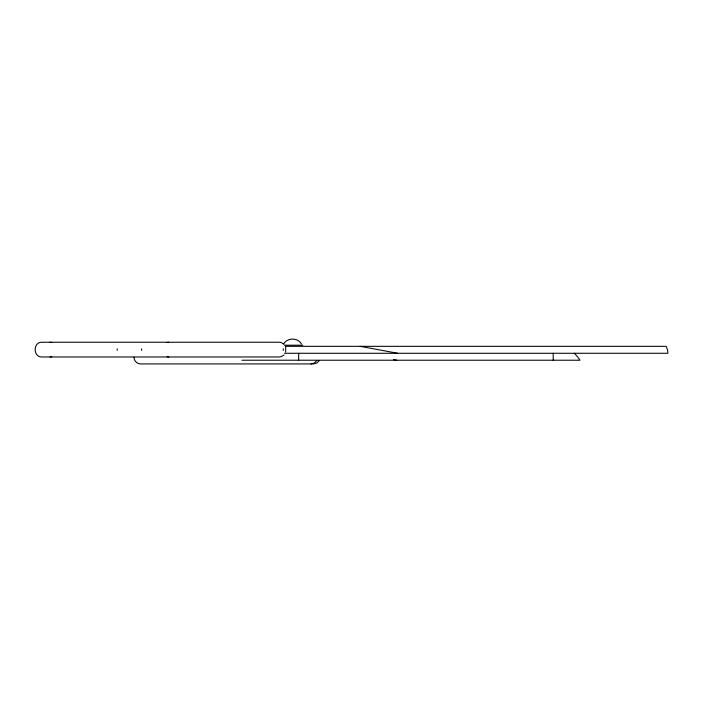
<?xml version="1.0" encoding="UTF-8"?>
<svg xmlns="http://www.w3.org/2000/svg" width="703" height="703" viewBox="0 0 703 703"><rect width="100%" height="100%" fill="white"/><g stroke="black" fill="none" stroke-linecap="round" stroke-linejoin="round"><path stroke-width="1.05" d="M285.673 352.08L285.673 347.133M283.678 343.916C287.272 337.484 297.8 337.484 301.394 343.916M316.754 360.621L314.338 363.038L311.034 363.917M319.259 360.621L316.842 363.038L313.538 363.917L140.644 363.917C137.111 363.943 134.009 360.85 134.027 357.317M283.959 355.041L280.989 356.746L279.284 356.975L41.767 356.975C32.971 357.168 32.971 342.036 41.767 342.238L279.284 342.238L280.989 342.458L283.959 344.171M50.089 356.975L51.802 356.746M167.068 342.458L168.782 342.238M284.478 345.199L302.694 345.199M285.321 346.333L666.092 346.333A26.855 17.847 12.5 0 1 667.85 353.275L284.513 353.275M241.946 360.226L579.984 360.226A26.855 11.881 35.6 0 0 574.333 353.275M167.068 356.746L168.782 356.975M50.089 342.238L51.802 342.458M360.147 346.333L397.713 353.275M393.61 359.532L396.782 360.226M553.208 353.275L553.208 360.226M298.652 353.275L298.652 360.226M283.3 348.837L283.3 350.366M141.646 348.837L141.646 350.366M117.199 348.837L117.199 350.366"/></g></svg>
